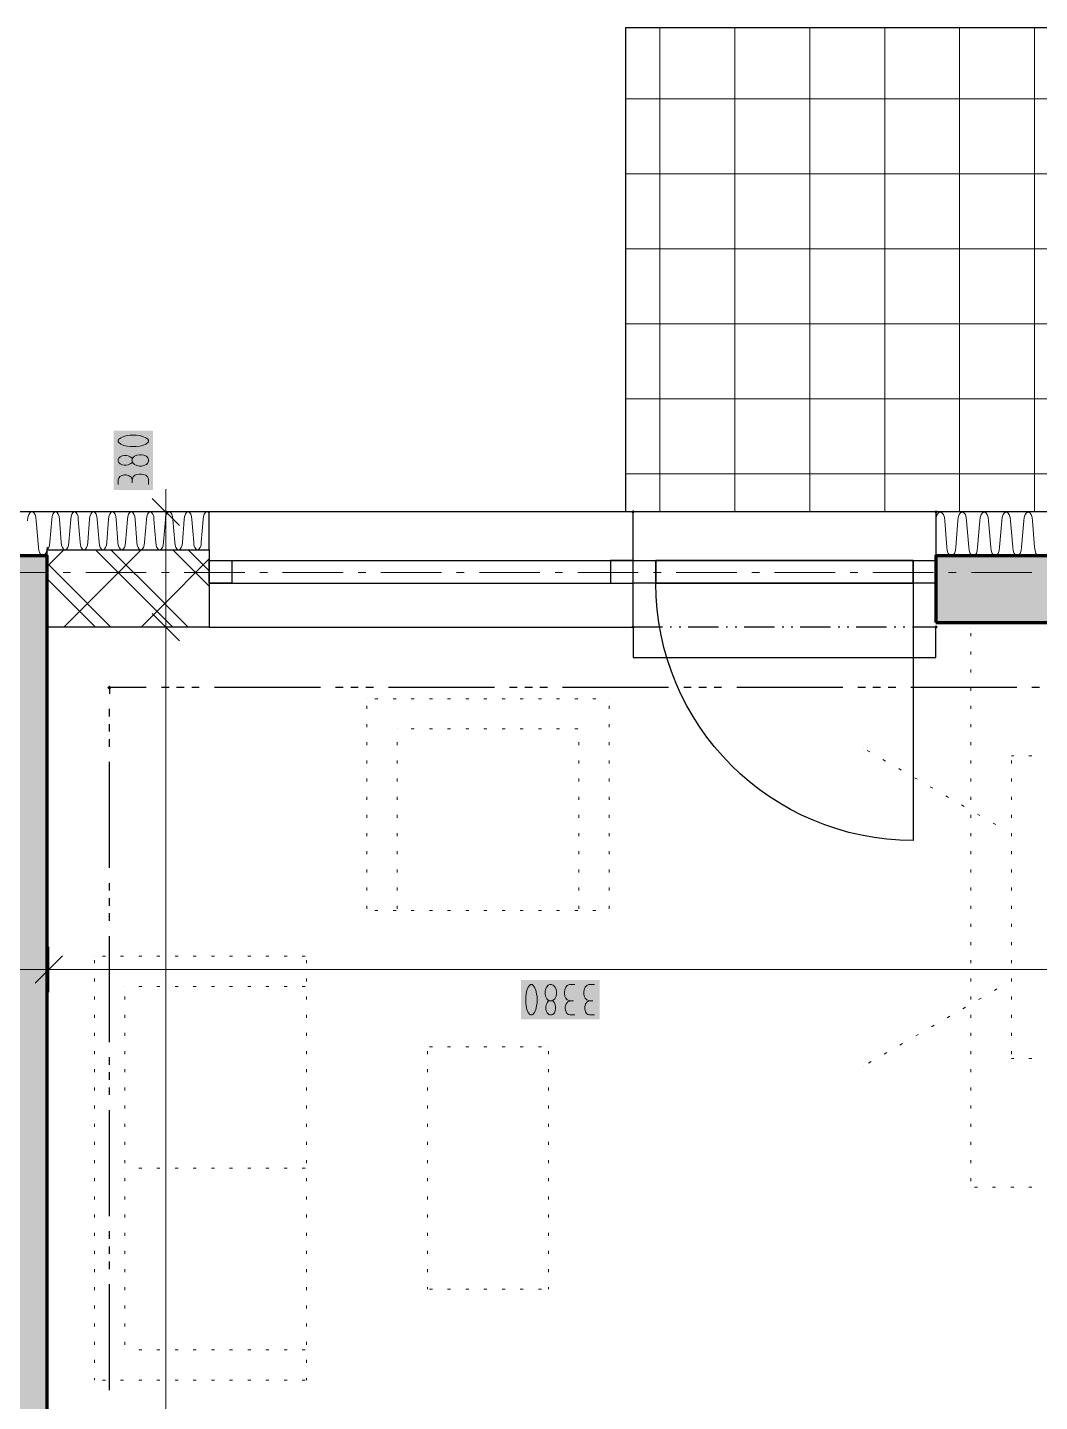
# Model space of a CAD drawing. Header units: millimetres. Extents: x 0 to 594, y 0 to 420.
# Drawn here: x 354.92 to 388.71, y 318.18 to 364.05 of the extents above; entities that cross this region are included whole.
import ezdxf

# ---------------------------------------------------------------- set-up
doc = ezdxf.new("R2010")
doc.units = ezdxf.units.MM
doc.header["$LTSCALE"] = 8
for name, color, linetype in [('PDF_Dvere', 7, 'Continuous'), ('PDF_Koty delkove', 7, 'Continuous'), ('PDF_Nabytek', 7, 'Continuous'), ('PDF_Obecne 0.25', 7, 'Continuous'), ('PDF_Okna', 7, 'Continuous'), ('PDF_Osy hlavni', 7, 'Continuous'), ('PDF_Pozarni useky', 7, 'Continuous'), ('PDF_Srafy', 7, 'Continuous'), ('PDF_Steny obvodove nosne', 7, 'Continuous'), ('PDF_Steny sendvic', 7, 'Continuous'), ('PDF_Zatepleni', 7, 'Continuous')]:
    doc.layers.add(name, color=color, linetype=linetype)

msp = doc.modelspace()

# ---------------------------------------------------------------- linework, layer by layer
at = {"layer": 'PDF_Dvere', "lineweight": 25}
for points in [[(375.14, 346.256), (375.898, 346.256), (375.898, 345.498), (375.14, 345.498)], [(375.898, 346.256), (375.898, 345.498)], [(384.492, 346.256), (385.25, 346.256), (385.25, 345.498), (384.492, 345.498)], [(384.492, 346.256), (384.492, 345.498)]]:
    msp.add_lwpolyline(points, close=True, dxfattribs=at)
for points in [[(375.898, 346.256), (384.492, 346.256), (375.898, 346.256)], [(375.898, 345.498), (384.492, 345.498), (375.898, 345.498)]]:
    msp.add_lwpolyline(points, dxfattribs=at)
msp.add_lwpolyline([(384.492, 345.498), (384.492, 336.905, -0.414213), (375.898, 345.498)], format="xyb", dxfattribs=at)
at = {"layer": 'PDF_Koty delkove', "lineweight": 18}
for points in [[(358.552, 350.435), (358.35, 350.435), (358.25, 350.422), (358.132, 350.395), (358.031, 350.354), (357.963, 350.301), (357.947, 350.273), (357.947, 350.22), (357.963, 350.192), (358.031, 350.139), (358.132, 350.098), (358.25, 350.071), (358.35, 350.057), (358.552, 350.057), (358.654, 350.071), (358.772, 350.098), (358.873, 350.139), (358.941, 350.192), (358.958, 350.22), (358.958, 350.273), (358.941, 350.301), (358.873, 350.354), (358.772, 350.395), (358.654, 350.422)], [(372.201, 331.858), (372.201, 331.79), (372.214, 331.706), (372.254, 331.622), (372.308, 331.572), (372.335, 331.554), (372.444, 331.554), (372.47, 331.572), (372.525, 331.622), (372.565, 331.706), (372.579, 331.79), (372.579, 331.858), (372.565, 331.942), (372.525, 332.026), (372.47, 332.077), (372.416, 332.094), (372.363, 332.094), (372.308, 332.077), (372.254, 332.026), (372.214, 331.942)]]:
    msp.add_lwpolyline(points, close=True, dxfattribs=at)
for points in [[(358.418, 349.544), (358.401, 349.518), (358.35, 349.477), (358.283, 349.45), (358.216, 349.437), (358.148, 349.437), (358.081, 349.45), (358.014, 349.477), (357.963, 349.531), (357.947, 349.572), (357.947, 349.625), (357.963, 349.666), (358.014, 349.72), (358.081, 349.747), (358.148, 349.761), (358.216, 349.761), (358.283, 349.747), (358.35, 349.72), (358.401, 349.68), (358.418, 349.653)], [(358.721, 349.787), (358.654, 349.787), (358.57, 349.774), (358.486, 349.734), (358.435, 349.68), (358.418, 349.653), (358.418, 349.544), (358.435, 349.518), (358.486, 349.463), (358.57, 349.423), (358.654, 349.409), (358.721, 349.409), (358.805, 349.423), (358.89, 349.463), (358.941, 349.518), (358.958, 349.572), (358.958, 349.625), (358.941, 349.68)], [(358.941, 349.68), (358.89, 349.734), (358.805, 349.774), (358.721, 349.787)], [(357.947, 348.789), (357.947, 348.951), (357.963, 349.005), (357.997, 349.058), (358.048, 349.086), (358.148, 349.113), (358.216, 349.113), (358.317, 349.086), (358.385, 349.032), (358.418, 348.951), (358.418, 348.843)], [(358.958, 348.789), (358.958, 348.977), (358.923, 349.045), (358.873, 349.099), (358.789, 349.126), (358.721, 349.139), (358.654, 349.139), (358.57, 349.126), (358.503, 349.099), (358.452, 349.045), (358.418, 348.951)], [(359.994, 347.419), (359.084, 348.329)], [(359.539, 347.874), (359.539, 348.632)], [(360.297, 347.874), (359.539, 347.874), (358.781, 347.874)], [(359.539, 265.019), (359.539, 269.827), (359.539, 271.394), (359.539, 280.998), (359.539, 282.515), (359.539, 283.981), (359.539, 344.032), (359.539, 347.874)], [(359.994, 343.577), (359.084, 344.487)], [(360.297, 344.032), (359.539, 344.032), (358.781, 344.032)], [(356.084, 333.055), (355.174, 332.145)], [(355.629, 333.358), (355.629, 332.6), (355.629, 331.841)], [(419.32, 332.6), (417.197, 332.6), (414.504, 332.6), (391.265, 332.6), (389.799, 332.6), (386.291, 332.6), (361.791, 332.6), (355.629, 332.6), (353.506, 332.6), (339.983, 332.6), (319.335, 332.6), (317.869, 332.6), (315.483, 332.6), (291.938, 332.6)], [(371.796, 331.099), (371.849, 331.167), (371.89, 331.268), (371.917, 331.387), (371.931, 331.487), (371.931, 331.689), (371.917, 331.79), (371.89, 331.908), (371.849, 332.009), (371.796, 332.077), (371.768, 332.094), (371.715, 332.094), (371.687, 332.077), (371.634, 332.009), (371.593, 331.908), (371.566, 331.79), (371.553, 331.689)], [(371.553, 331.689), (371.553, 331.487), (371.566, 331.387), (371.593, 331.268), (371.634, 331.167), (371.687, 331.099), (371.715, 331.083), (371.768, 331.083), (371.796, 331.099)], [(373.199, 332.094), (373.011, 332.094), (372.943, 332.06), (372.889, 332.009), (372.862, 331.925), (372.849, 331.858), (372.849, 331.79), (372.862, 331.706)], [(372.862, 331.706), (372.889, 331.639), (372.943, 331.589), (373.037, 331.554)], [(373.848, 332.094), (373.659, 332.094), (373.592, 332.06), (373.537, 332.009), (373.511, 331.925), (373.497, 331.858), (373.497, 331.79), (373.511, 331.706), (373.537, 331.639), (373.592, 331.589), (373.686, 331.554)], [(372.444, 331.554), (372.47, 331.537), (372.511, 331.487), (372.538, 331.42), (372.551, 331.352), (372.551, 331.284), (372.538, 331.218), (372.511, 331.15), (372.457, 331.099), (372.416, 331.083), (372.363, 331.083), (372.322, 331.099), (372.268, 331.15), (372.241, 331.218), (372.227, 331.284), (372.227, 331.352), (372.241, 331.42), (372.268, 331.487), (372.308, 331.537), (372.335, 331.554)], [(373.199, 331.083), (373.037, 331.083), (372.983, 331.099), (372.93, 331.134), (372.902, 331.184), (372.875, 331.284), (372.875, 331.352), (372.902, 331.453), (372.956, 331.521), (373.037, 331.554), (373.145, 331.554)], [(373.848, 331.083), (373.686, 331.083), (373.631, 331.099), (373.578, 331.134), (373.55, 331.184), (373.523, 331.284), (373.523, 331.352), (373.55, 331.453), (373.605, 331.521), (373.686, 331.554), (373.793, 331.554)]]:
    msp.add_lwpolyline(points, dxfattribs=at)
at = {"layer": 'PDF_Koty delkove', "color": 7, "lineweight": 18, "true_color": 0xffffff, "transparency": 33554559}
for points in [[(359.109, 348.609), (359.109, 350.587), (357.795, 348.609), (357.795, 350.587)], [(374.027, 332.246), (371.401, 332.246), (374.027, 330.932), (371.401, 330.932)]]:
    msp.add_solid(points, dxfattribs=at)
at = {"layer": 'PDF_Nabytek', "lineweight": 13}
for points in [[(386.421, 344.032), (386.421, 344.032)], [(386.421, 343.726), (386.421, 343.827)], [(386.421, 343.12), (386.421, 343.221)], [(386.421, 342.513), (386.421, 342.614)], [(386.421, 341.907), (386.421, 342.008)], [(366.252, 341.641), (366.252, 341.641)], [(366.252, 341.641), (366.252, 341.641)], [(366.252, 341.3), (366.252, 341.401)], [(366.62, 341.641), (366.519, 341.641)], [(367.226, 341.641), (367.125, 341.641)], [(367.833, 341.641), (367.732, 341.641)], [(368.439, 341.641), (368.338, 341.641)], [(369.046, 341.641), (368.945, 341.641)], [(369.653, 341.641), (369.552, 341.641)], [(370.259, 341.641), (370.158, 341.641)], [(370.866, 341.641), (370.765, 341.641)], [(371.472, 341.641), (371.371, 341.641)], [(372.079, 341.641), (371.978, 341.641)], [(372.686, 341.641), (372.584, 341.641)], [(373.292, 341.641), (373.191, 341.641)], [(373.899, 341.641), (373.798, 341.641)], [(374.34, 341.641), (374.34, 341.641)], [(374.34, 341.641), (374.34, 341.641)], [(374.34, 341.3), (374.34, 341.401)], [(386.421, 341.3), (386.421, 341.401)], [(366.252, 340.694), (366.252, 340.795)], [(367.263, 340.63), (367.263, 340.63)], [(367.263, 340.63), (367.263, 340.63)], [(367.833, 340.63), (367.732, 340.63)], [(368.439, 340.63), (368.338, 340.63)], [(369.046, 340.63), (368.945, 340.63)], [(369.653, 340.63), (369.552, 340.63)], [(370.259, 340.63), (370.158, 340.63)], [(370.866, 340.63), (370.765, 340.63)], [(371.472, 340.63), (371.371, 340.63)], [(372.079, 340.63), (371.978, 340.63)], [(372.686, 340.63), (372.584, 340.63)], [(373.292, 340.63), (373.191, 340.63)], [(373.329, 340.63), (373.329, 340.63)], [(373.329, 340.63), (373.329, 340.63)], [(374.34, 340.694), (374.34, 340.795)], [(386.421, 340.694), (386.421, 340.795)], [(366.252, 340.087), (366.252, 340.188)], [(367.263, 340.087), (367.263, 340.188)], [(373.329, 340.087), (373.329, 340.188)], [(374.34, 340.087), (374.34, 340.188)], [(382.834, 339.984), (382.834, 339.984)], [(386.421, 340.087), (386.421, 340.188)], [(366.252, 339.48), (366.252, 339.581)], [(367.263, 339.48), (367.263, 339.581)], [(373.329, 339.48), (373.329, 339.581)], [(374.34, 339.48), (374.34, 339.581)], [(383.045, 339.862), (382.957, 339.913)], [(383.57, 339.559), (383.482, 339.61)], [(386.421, 339.48), (386.421, 339.581)], [(387.85, 339.735), (387.777, 339.735)], [(387.777, 339.735), (387.777, 339.735)], [(387.777, 339.735), (387.777, 339.735)], [(387.777, 339.48), (387.777, 339.581)], [(388.457, 339.735), (388.356, 339.735)], [(384.095, 339.256), (384.008, 339.306)], [(384.621, 338.953), (384.533, 339.003)], [(366.252, 338.874), (366.252, 338.975)], [(367.263, 338.874), (367.263, 338.975)], [(373.329, 338.874), (373.329, 338.975)], [(374.34, 338.874), (374.34, 338.975)], [(385.146, 338.649), (385.058, 338.7)], [(386.421, 338.874), (386.421, 338.975)], [(387.777, 338.874), (387.777, 338.975)], [(366.252, 338.267), (366.252, 338.368)], [(367.263, 338.267), (367.263, 338.368)], [(373.329, 338.267), (373.329, 338.368)], [(374.34, 338.267), (374.34, 338.368)], [(385.671, 338.346), (385.584, 338.397)], [(386.197, 338.043), (386.109, 338.093)], [(386.421, 338.267), (386.421, 338.368)], [(387.777, 338.267), (387.777, 338.368)], [(366.252, 337.661), (366.252, 337.762)], [(367.263, 337.661), (367.263, 337.762)], [(373.329, 337.661), (373.329, 337.762)], [(374.34, 337.661), (374.34, 337.762)], [(386.421, 337.661), (386.421, 337.762)], [(386.722, 337.739), (386.634, 337.79)], [(387.777, 337.661), (387.777, 337.762)], [(387.247, 337.436), (387.16, 337.487)], [(387.296, 337.408), (387.296, 337.408)], [(366.252, 337.054), (366.252, 337.155)], [(367.263, 337.054), (367.263, 337.155)], [(373.329, 337.054), (373.329, 337.155)], [(374.34, 337.054), (374.34, 337.155)], [(386.421, 337.054), (386.421, 337.155)], [(387.777, 337.054), (387.777, 337.155)], [(366.252, 336.447), (366.252, 336.549)], [(367.263, 336.447), (367.263, 336.549)], [(373.329, 336.447), (373.329, 336.549)], [(374.34, 336.447), (374.34, 336.549)], [(386.421, 336.447), (386.421, 336.549)], [(387.777, 336.447), (387.777, 336.549)], [(366.252, 335.841), (366.252, 335.942)], [(367.263, 335.841), (367.263, 335.942)], [(373.329, 335.841), (373.329, 335.942)], [(374.34, 335.841), (374.34, 335.942)], [(386.421, 335.841), (386.421, 335.942)], [(387.777, 335.841), (387.777, 335.942)], [(366.252, 335.234), (366.252, 335.335)], [(367.263, 335.234), (367.263, 335.335)], [(373.329, 335.234), (373.329, 335.335)], [(374.34, 335.234), (374.34, 335.335)], [(386.421, 335.234), (386.421, 335.335)], [(387.777, 335.234), (387.777, 335.335)], [(366.252, 334.628), (366.252, 334.729)], [(366.252, 334.564), (366.252, 334.564)], [(366.252, 334.564), (366.252, 334.564)], [(366.62, 334.564), (366.519, 334.564)], [(367.226, 334.564), (367.125, 334.564)], [(367.263, 334.628), (367.263, 334.729)], [(367.263, 334.564), (367.263, 334.564)], [(367.833, 334.564), (367.732, 334.564)], [(368.439, 334.564), (368.338, 334.564)], [(369.046, 334.564), (368.945, 334.564)], [(369.653, 334.564), (369.552, 334.564)], [(370.259, 334.564), (370.158, 334.564)], [(370.866, 334.564), (370.765, 334.564)], [(371.472, 334.564), (371.371, 334.564)], [(372.079, 334.564), (371.978, 334.564)], [(372.686, 334.564), (372.584, 334.564)], [(373.292, 334.564), (373.191, 334.564)], [(373.329, 334.628), (373.329, 334.729)], [(373.329, 334.564), (373.329, 334.564)], [(373.899, 334.564), (373.798, 334.564)], [(374.34, 334.628), (374.34, 334.729)], [(374.34, 334.564), (374.34, 334.564)], [(374.34, 334.564), (374.34, 334.564)], [(386.421, 334.628), (386.421, 334.729)], [(387.777, 334.628), (387.777, 334.729)], [(386.421, 334.021), (386.421, 334.122)], [(387.777, 334.021), (387.777, 334.122)], [(386.421, 333.415), (386.421, 333.516)], [(387.777, 333.415), (387.777, 333.516)], [(357.154, 333.048), (357.154, 333.048)], [(357.154, 333.048), (357.154, 333.048)], [(357.521, 333.048), (357.42, 333.048)], [(358.128, 333.048), (358.027, 333.048)], [(358.734, 333.048), (358.633, 333.048)], [(359.341, 333.048), (359.24, 333.048)], [(359.947, 333.048), (359.846, 333.048)], [(360.554, 333.048), (360.453, 333.048)], [(361.161, 333.048), (361.059, 333.048)], [(361.767, 333.048), (361.666, 333.048)], [(362.374, 333.048), (362.273, 333.048)], [(362.98, 333.048), (362.879, 333.048)], [(363.587, 333.048), (363.486, 333.048)], [(364.193, 333.048), (364.092, 333.048)], [(364.231, 333.048), (364.231, 333.048)], [(364.231, 333.048), (364.231, 333.048)], [(357.154, 332.808), (357.154, 332.909)], [(364.231, 332.808), (364.231, 332.909)], [(386.421, 332.808), (386.421, 332.909)], [(387.777, 332.808), (387.777, 332.909)], [(357.154, 332.201), (357.154, 332.302)], [(364.231, 332.201), (364.231, 332.302)], [(386.421, 332.201), (386.421, 332.302)], [(387.777, 332.201), (387.777, 332.302)], [(357.154, 331.595), (357.154, 331.696)], [(358.165, 332.037), (358.165, 332.037)], [(358.165, 332.037), (358.165, 332.037)], [(358.165, 331.595), (358.165, 331.696)], [(358.734, 332.037), (358.633, 332.037)], [(359.341, 332.037), (359.24, 332.037)], [(359.947, 332.037), (359.846, 332.037)], [(360.554, 332.037), (360.453, 332.037)], [(361.161, 332.037), (361.059, 332.037)], [(361.767, 332.037), (361.666, 332.037)], [(362.374, 332.037), (362.273, 332.037)], [(362.98, 332.037), (362.879, 332.037)], [(363.587, 332.037), (363.486, 332.037)], [(364.193, 332.037), (364.092, 332.037)], [(364.231, 332.037), (364.231, 332.037)], [(364.231, 331.595), (364.231, 331.696)], [(386.421, 331.595), (386.421, 331.696)], [(387.201, 331.899), (387.289, 331.949)], [(387.296, 331.953), (387.296, 331.953)], [(387.777, 331.595), (387.777, 331.696)], [(386.151, 331.292), (386.238, 331.343)], [(386.676, 331.595), (386.764, 331.646)], [(357.154, 330.988), (357.154, 331.089)], [(358.165, 330.988), (358.165, 331.089)], [(364.231, 330.988), (364.231, 331.089)], [(385.625, 330.989), (385.713, 331.039)], [(386.421, 330.988), (386.421, 331.089)], [(387.777, 330.988), (387.777, 331.089)], [(357.154, 330.382), (357.154, 330.483)], [(358.165, 330.382), (358.165, 330.483)], [(364.231, 330.382), (364.231, 330.483)], [(384.575, 330.382), (384.662, 330.433)], [(385.1, 330.685), (385.188, 330.736)], [(386.421, 330.382), (386.421, 330.483)], [(387.777, 330.382), (387.777, 330.483)], [(357.154, 329.775), (357.154, 329.876)], [(358.165, 329.775), (358.165, 329.876)], [(364.231, 329.775), (364.231, 329.876)], [(368.274, 330.015), (368.274, 330.015)], [(368.274, 330.015), (368.274, 330.015)], [(368.274, 329.775), (368.274, 329.876)], [(368.439, 330.015), (368.338, 330.015)], [(369.046, 330.015), (368.945, 330.015)], [(369.653, 330.015), (369.552, 330.015)], [(370.259, 330.015), (370.158, 330.015)], [(370.866, 330.015), (370.765, 330.015)], [(371.472, 330.015), (371.371, 330.015)], [(372.079, 330.015), (371.978, 330.015)], [(372.318, 330.015), (372.318, 330.015)], [(372.318, 330.015), (372.318, 330.015)], [(372.318, 329.775), (372.318, 329.876)], [(383.524, 329.776), (383.612, 329.826)], [(384.049, 330.079), (384.137, 330.129)], [(386.421, 329.775), (386.421, 329.876)], [(387.777, 329.775), (387.777, 329.876)], [(382.834, 329.377), (382.834, 329.377)], [(382.999, 329.472), (383.086, 329.523)], [(387.85, 329.626), (387.777, 329.626)], [(387.777, 329.626), (387.777, 329.626)], [(387.777, 329.626), (387.777, 329.626)], [(388.457, 329.626), (388.356, 329.626)], [(357.154, 329.168), (357.154, 329.27)], [(358.165, 329.168), (358.165, 329.27)], [(364.231, 329.168), (364.231, 329.27)], [(368.274, 329.168), (368.274, 329.27)], [(372.318, 329.168), (372.318, 329.27)], [(386.421, 329.168), (386.421, 329.27)], [(357.154, 328.562), (357.154, 328.663)], [(358.165, 328.562), (358.165, 328.663)], [(364.231, 328.562), (364.231, 328.663)], [(368.274, 328.562), (368.274, 328.663)], [(372.318, 328.562), (372.318, 328.663)], [(386.421, 328.562), (386.421, 328.663)], [(357.154, 327.955), (357.154, 328.056)], [(358.165, 327.955), (358.165, 328.056)], [(364.231, 327.955), (364.231, 328.056)], [(368.274, 327.955), (368.274, 328.056)], [(372.318, 327.955), (372.318, 328.056)], [(386.421, 327.955), (386.421, 328.056)], [(357.154, 327.349), (357.154, 327.45)], [(358.165, 327.349), (358.165, 327.45)], [(364.231, 327.349), (364.231, 327.45)], [(368.274, 327.349), (368.274, 327.45)], [(372.318, 327.349), (372.318, 327.45)], [(386.421, 327.349), (386.421, 327.45)], [(357.154, 326.742), (357.154, 326.843)], [(358.165, 326.742), (358.165, 326.843)], [(364.231, 326.742), (364.231, 326.843)], [(368.274, 326.742), (368.274, 326.843)], [(372.318, 326.742), (372.318, 326.843)], [(386.421, 326.742), (386.421, 326.843)], [(357.154, 326.136), (357.154, 326.237)], [(358.165, 326.136), (358.165, 326.237)], [(364.231, 326.136), (364.231, 326.237)], [(368.274, 326.136), (368.274, 326.237)], [(372.318, 326.136), (372.318, 326.237)], [(386.421, 326.136), (386.421, 326.237)], [(358.165, 325.971), (358.165, 325.971)], [(358.734, 325.971), (358.633, 325.971)], [(359.341, 325.971), (359.24, 325.971)], [(359.947, 325.971), (359.846, 325.971)], [(360.554, 325.971), (360.453, 325.971)], [(361.161, 325.971), (361.059, 325.971)], [(361.767, 325.971), (361.666, 325.971)], [(362.374, 325.971), (362.273, 325.971)], [(362.98, 325.971), (362.879, 325.971)], [(363.587, 325.971), (363.486, 325.971)], [(364.193, 325.971), (364.092, 325.971)], [(364.231, 325.971), (364.231, 325.971)], [(357.154, 325.529), (357.154, 325.63)], [(358.165, 325.529), (358.165, 325.63)], [(364.231, 325.529), (364.231, 325.63)], [(368.274, 325.529), (368.274, 325.63)], [(372.318, 325.529), (372.318, 325.63)], [(386.421, 325.529), (386.421, 325.63)], [(386.421, 325.329), (386.421, 325.329)], [(386.421, 325.329), (386.421, 325.329)], [(386.637, 325.329), (386.536, 325.329)], [(387.243, 325.329), (387.142, 325.329)], [(387.85, 325.329), (387.749, 325.329)], [(388.457, 325.329), (388.356, 325.329)], [(357.154, 324.922), (357.154, 325.024)], [(358.165, 324.922), (358.165, 325.024)], [(364.231, 324.922), (364.231, 325.024)], [(368.274, 324.922), (368.274, 325.024)], [(372.318, 324.922), (372.318, 325.024)], [(357.154, 324.316), (357.154, 324.417)], [(358.165, 324.316), (358.165, 324.417)], [(364.231, 324.316), (364.231, 324.417)], [(368.274, 324.316), (368.274, 324.417)], [(372.318, 324.316), (372.318, 324.417)], [(357.154, 323.709), (357.154, 323.81)], [(358.165, 323.709), (358.165, 323.81)], [(364.231, 323.709), (364.231, 323.81)], [(368.274, 323.709), (368.274, 323.81)], [(372.318, 323.709), (372.318, 323.81)], [(357.154, 323.103), (357.154, 323.204)], [(358.165, 323.103), (358.165, 323.204)], [(364.231, 323.103), (364.231, 323.204)], [(368.274, 323.103), (368.274, 323.204)], [(372.318, 323.103), (372.318, 323.204)], [(357.154, 322.496), (357.154, 322.597)], [(358.165, 322.496), (358.165, 322.597)], [(364.231, 322.496), (364.231, 322.597)], [(368.274, 322.496), (368.274, 322.597)], [(372.318, 322.496), (372.318, 322.597)], [(357.154, 321.89), (357.154, 321.991)], [(358.165, 321.89), (358.165, 321.991)], [(364.231, 321.89), (364.231, 321.991)], [(368.274, 321.927), (368.274, 321.991)], [(368.274, 321.927), (368.274, 321.927)], [(368.274, 321.927), (368.274, 321.927)], [(368.439, 321.927), (368.338, 321.927)], [(369.046, 321.927), (368.945, 321.927)], [(369.653, 321.927), (369.552, 321.927)], [(370.259, 321.927), (370.158, 321.927)], [(370.866, 321.927), (370.765, 321.927)], [(371.472, 321.927), (371.371, 321.927)], [(372.079, 321.927), (371.978, 321.927)], [(372.318, 321.927), (372.318, 321.991)], [(372.318, 321.927), (372.318, 321.927)], [(372.318, 321.927), (372.318, 321.927)], [(357.154, 321.283), (357.154, 321.384)], [(358.165, 321.283), (358.165, 321.384)], [(364.231, 321.283), (364.231, 321.384)], [(357.154, 320.676), (357.154, 320.777)], [(358.165, 320.676), (358.165, 320.777)], [(364.231, 320.676), (364.231, 320.777)], [(357.154, 320.07), (357.154, 320.171)], [(358.165, 320.07), (358.165, 320.171)], [(358.165, 319.905), (358.165, 319.905)], [(358.165, 319.905), (358.165, 319.905)], [(358.734, 319.905), (358.633, 319.905)], [(359.341, 319.905), (359.24, 319.905)], [(359.947, 319.905), (359.846, 319.905)], [(360.554, 319.905), (360.453, 319.905)], [(361.161, 319.905), (361.059, 319.905)], [(361.767, 319.905), (361.666, 319.905)], [(362.374, 319.905), (362.273, 319.905)], [(362.98, 319.905), (362.879, 319.905)], [(363.587, 319.905), (363.486, 319.905)], [(364.193, 319.905), (364.092, 319.905)], [(364.231, 320.07), (364.231, 320.171)], [(364.231, 319.905), (364.231, 319.905)], [(357.154, 319.463), (357.154, 319.564)], [(364.231, 319.463), (364.231, 319.564)], [(357.154, 318.894), (357.154, 318.958)], [(357.154, 318.894), (357.154, 318.894)], [(357.154, 318.894), (357.154, 318.894)], [(357.521, 318.894), (357.42, 318.894)], [(358.128, 318.894), (358.027, 318.894)], [(358.734, 318.894), (358.633, 318.894)], [(359.341, 318.894), (359.24, 318.894)], [(359.947, 318.894), (359.846, 318.894)], [(360.554, 318.894), (360.453, 318.894)], [(361.161, 318.894), (361.059, 318.894)], [(361.767, 318.894), (361.666, 318.894)], [(362.374, 318.894), (362.273, 318.894)], [(362.98, 318.894), (362.879, 318.894)], [(363.587, 318.894), (363.486, 318.894)], [(364.193, 318.894), (364.092, 318.894)], [(364.231, 318.894), (364.231, 318.958)], [(364.231, 318.894), (364.231, 318.894)], [(364.231, 318.894), (364.231, 318.894)]]:
    msp.add_lwpolyline(points, dxfattribs=at)
at = {"layer": 'PDF_Obecne 0.25', "lineweight": 25}
for points in [[(374.888, 364.049), (374.888, 347.874)], [(374.888, 364.049), (406.228, 364.049)], [(385.25, 347.874), (375.14, 347.874)], [(375.14, 344.032), (375.14, 343.021), (385.25, 343.021), (385.25, 344.032)]]:
    msp.add_lwpolyline(points, dxfattribs=at)
at = {"layer": 'PDF_Okna', "lineweight": 25}
for points in [[(375.14, 347.874), (360.987, 347.874)], [(375.14, 344.032), (375.14, 347.874)], [(360.987, 346.256), (375.14, 346.256)], [(360.987, 345.498), (375.14, 345.498)], [(360.987, 344.032), (375.14, 344.032)]]:
    msp.add_lwpolyline(points, dxfattribs=at)
for points in [[(360.987, 346.256), (361.745, 346.256), (361.745, 345.498), (360.987, 345.498)], [(375.14, 346.256), (374.382, 346.256), (374.382, 345.498), (375.14, 345.498)]]:
    msp.add_lwpolyline(points, close=True, dxfattribs=at)
at = {"layer": 'PDF_Osy hlavni', "lineweight": 18}
for points in [[(355.6, 345.852), (353.578, 345.852)], [(356.358, 345.852), (356.106, 345.852)], [(358.886, 345.852), (356.864, 345.852)], [(359.644, 345.852), (359.391, 345.852)], [(362.172, 345.852), (360.15, 345.852)], [(362.93, 345.852), (362.677, 345.852)], [(365.457, 345.852), (363.435, 345.852)], [(366.215, 345.852), (365.963, 345.852)], [(368.743, 345.852), (366.721, 345.852)], [(369.501, 345.852), (369.248, 345.852)], [(372.028, 345.852), (370.006, 345.852)], [(372.787, 345.852), (372.534, 345.852)], [(375.314, 345.852), (373.292, 345.852)], [(376.072, 345.852), (375.82, 345.852)], [(378.6, 345.852), (376.578, 345.852)], [(379.358, 345.852), (379.105, 345.852)], [(381.885, 345.852), (379.863, 345.852)], [(382.644, 345.852), (382.391, 345.852)], [(385.171, 345.852), (383.149, 345.852)], [(385.929, 345.852), (385.676, 345.852)], [(388.457, 345.852), (386.435, 345.852)]]:
    msp.add_lwpolyline(points, dxfattribs=at)
at = {"layer": 'PDF_Pozarni useky', "lineweight": 30}
for points in [[(358.886, 342.01), (357.651, 342.01), (357.651, 341.806)], [(359.644, 342.01), (359.391, 342.01)], [(360.15, 342.01), (359.897, 342.01)], [(360.655, 342.01), (360.402, 342.01)], [(364.699, 342.01), (361.161, 342.01)], [(365.457, 342.01), (365.204, 342.01)], [(365.963, 342.01), (365.71, 342.01)], [(366.468, 342.01), (366.215, 342.01)], [(370.512, 342.01), (366.974, 342.01)], [(371.27, 342.01), (371.017, 342.01)], [(371.776, 342.01), (371.523, 342.01)], [(372.281, 342.01), (372.028, 342.01)], [(376.325, 342.01), (372.787, 342.01)], [(377.083, 342.01), (376.831, 342.01)], [(377.589, 342.01), (377.336, 342.01)], [(378.094, 342.01), (377.841, 342.01)], [(382.138, 342.01), (378.6, 342.01)], [(382.896, 342.01), (382.644, 342.01)], [(383.402, 342.01), (383.149, 342.01)], [(383.907, 342.01), (383.655, 342.01)], [(387.951, 342.01), (384.413, 342.01)], [(388.709, 342.01), (388.457, 342.01)], [(357.651, 341.047), (357.651, 341.3)], [(357.651, 340.542), (357.651, 340.795)], [(357.651, 340.036), (357.651, 340.289)], [(357.651, 335.993), (357.651, 339.531)], [(357.651, 335.234), (357.651, 335.487)], [(357.651, 334.729), (357.651, 334.982)], [(357.651, 334.223), (357.651, 334.476)], [(357.651, 330.179), (357.651, 333.718)], [(357.651, 329.421), (357.651, 329.674)], [(357.651, 328.916), (357.651, 329.168)], [(357.651, 328.41), (357.651, 328.663)], [(357.651, 324.366), (357.651, 327.905)], [(357.651, 323.608), (357.651, 323.861)], [(357.651, 323.103), (357.651, 323.355)], [(357.651, 322.597), (357.651, 322.85)], [(357.651, 318.553), (357.651, 322.092)]]:
    msp.add_lwpolyline(points, dxfattribs=at)
at = {"layer": 'PDF_Pozarni useky', "lineweight": 30, "transparency": 33554559}
for points in [[(357.726, 342.01), (357.651, 341.934), (357.651, 342.086), (357.575, 342.01)], [(357.651, 341.934), (357.575, 342.01), (357.726, 342.01), (357.651, 342.086)]]:
    msp.add_solid(points, dxfattribs=at)
at = {"layer": 'PDF_Srafy', "lineweight": 9}
for points in [[(388.545, 364.049), (388.545, 359.161), (383.541, 359.161), (378.537, 359.161), (374.888, 359.161)], [(386.043, 364.049), (386.043, 361.663), (381.039, 361.663), (376.035, 361.663), (374.888, 361.663)], [(393.549, 364.049), (393.549, 359.161), (393.549, 354.157), (393.549, 349.153), (388.545, 349.153), (383.541, 349.153), (378.537, 349.153), (374.888, 349.153)], [(376.035, 364.049), (376.035, 361.663), (376.035, 356.659), (376.035, 351.655), (376.035, 347.874)], [(378.537, 364.049), (378.537, 359.161), (378.537, 354.157), (378.537, 349.153), (378.537, 347.874)], [(381.039, 364.049), (381.039, 361.663), (381.039, 356.659), (381.039, 351.655), (381.039, 347.874)], [(383.541, 364.049), (383.541, 359.161), (383.541, 354.157), (383.541, 349.153), (383.541, 347.874)], [(406.228, 361.663), (406.059, 361.663), (401.055, 361.663), (396.051, 361.663), (391.047, 361.663), (386.043, 361.663)], [(386.043, 361.663), (386.043, 356.659), (386.043, 351.655), (386.043, 347.874)], [(406.228, 359.161), (403.557, 359.161), (398.553, 359.161), (393.549, 359.161), (388.545, 359.161), (388.545, 354.157), (388.545, 349.153), (388.545, 347.874)], [(374.888, 351.655), (376.035, 351.655), (381.039, 351.655), (386.043, 351.655), (391.047, 351.655), (391.047, 356.659), (386.043, 356.659), (381.039, 356.659), (376.035, 356.659), (374.888, 356.659)], [(406.228, 354.157), (403.557, 354.157), (398.553, 354.157), (393.549, 354.157), (388.545, 354.157), (383.541, 354.157), (378.537, 354.157), (374.888, 354.157)]]:
    msp.add_lwpolyline(points, dxfattribs=at)
at = {"layer": 'PDF_Steny obvodove nosne', "lineweight": 70}
for points in [[(353.556, 346.408), (353.556, 344.032), (353.556, 271.394), (353.556, 261.436), (353.556, 259.01), (355.578, 259.01), (355.578, 261.436), (355.578, 271.394), (355.578, 344.032), (355.578, 346.408)], [(385.25, 344.184), (392.074, 344.184), (392.074, 346.408), (385.25, 346.408)]]:
    msp.add_lwpolyline(points, close=True, dxfattribs=at)
at = {"layer": 'PDF_Steny obvodove nosne', "color": 9, "lineweight": 9, "true_color": 0xc0c0c0, "transparency": 33554559}
for points in [[(353.556, 346.408), (353.556, 259.01), (355.578, 346.408), (355.578, 259.01)], [(385.25, 344.184), (392.074, 344.184), (385.25, 346.408), (392.074, 346.408)]]:
    msp.add_solid(points, dxfattribs=at)
at = {"layer": 'PDF_Steny sendvic', "lineweight": 30}
for points in [[(355.578, 346.61), (360.987, 346.61), (360.987, 347.874), (355.578, 347.874)], [(360.987, 344.032), (355.629, 344.032), (355.578, 344.032), (355.578, 346.408), (355.578, 346.61), (360.987, 346.61), (360.987, 346.256), (360.987, 345.498), (360.987, 344.032)]]:
    msp.add_lwpolyline(points, dxfattribs=at)
at = {"layer": 'PDF_Steny sendvic', "lineweight": 9}
for points in [[(355.856, 347.874), (355.808, 347.855), (355.767, 347.8), (355.739, 347.718), (355.73, 347.621)], [(355.982, 347.621), (355.973, 347.718), (355.945, 347.8), (355.904, 347.855), (355.856, 347.874)], [(356.488, 347.874), (356.439, 347.855), (356.398, 347.8), (356.371, 347.718), (356.361, 347.621)], [(356.605, 347.718), (356.577, 347.8), (356.536, 347.855), (356.488, 347.874)], [(356.677, 346.863), (356.614, 347.621), (356.605, 347.718)], [(357.12, 347.874), (357.071, 347.855), (357.03, 347.8), (357.003, 347.718), (356.993, 347.621)], [(357.246, 347.621), (357.236, 347.718), (357.209, 347.8), (357.168, 347.855), (357.12, 347.874)], [(357.751, 347.874), (357.703, 347.855), (357.662, 347.8), (357.635, 347.718), (357.625, 347.621)], [(357.878, 347.621), (357.868, 347.718), (357.841, 347.8), (357.8, 347.855), (357.751, 347.874)], [(358.383, 347.874), (358.335, 347.855), (358.294, 347.8), (358.267, 347.718), (358.257, 347.621)], [(358.51, 347.621), (358.5, 347.718), (358.473, 347.8), (358.432, 347.855), (358.383, 347.874)], [(359.015, 347.874), (358.967, 347.855), (358.926, 347.8), (358.898, 347.718), (358.889, 347.621)], [(359.142, 347.621), (359.132, 347.718), (359.105, 347.8), (359.064, 347.855), (359.015, 347.874)], [(359.647, 347.874), (359.599, 347.855), (359.558, 347.8), (359.53, 347.718), (359.521, 347.621)], [(359.773, 347.621), (359.764, 347.718), (359.736, 347.8), (359.695, 347.855), (359.647, 347.874)], [(360.279, 347.874), (360.231, 347.855), (360.19, 347.8), (360.162, 347.718), (360.153, 347.621)], [(360.405, 347.621), (360.396, 347.718), (360.368, 347.8), (360.327, 347.855), (360.279, 347.874)], [(360.911, 347.874), (360.862, 347.855), (360.821, 347.8), (360.794, 347.718), (360.784, 347.621)], [(360.987, 347.818), (360.959, 347.855), (360.911, 347.874)], [(355.667, 346.863), (355.73, 347.621)], [(355.982, 347.621), (356.045, 346.863)], [(356.299, 346.863), (356.361, 347.621)], [(356.931, 346.863), (356.993, 347.621)], [(357.246, 347.621), (357.309, 346.863)], [(357.563, 346.863), (357.625, 347.621)], [(357.878, 347.621), (357.94, 346.863)], [(358.194, 346.863), (358.257, 347.621)], [(358.51, 347.621), (358.572, 346.863)], [(358.826, 346.863), (358.889, 347.621)], [(359.142, 347.621), (359.204, 346.863)], [(359.458, 346.863), (359.521, 347.621)], [(359.773, 347.621), (359.836, 346.863)], [(360.09, 346.863), (360.153, 347.621)], [(360.405, 347.621), (360.468, 346.863)], [(360.722, 346.863), (360.784, 347.621)], [(355.578, 346.623), (355.589, 346.628), (355.63, 346.683), (355.657, 346.766), (355.667, 346.863)], [(355.667, 346.863), (355.667, 346.863)], [(356.045, 346.863), (356.055, 346.766), (356.082, 346.683), (356.123, 346.628), (356.159, 346.61)], [(356.185, 346.61), (356.22, 346.628), (356.262, 346.683), (356.289, 346.766), (356.299, 346.863)], [(356.299, 346.863), (356.299, 346.863)], [(356.677, 346.863), (356.686, 346.766), (356.714, 346.683), (356.755, 346.628), (356.79, 346.61)], [(356.817, 346.61), (356.852, 346.628), (356.894, 346.683), (356.921, 346.766), (356.931, 346.863)], [(356.931, 346.863), (356.931, 346.863)], [(357.309, 346.863), (357.318, 346.766), (357.346, 346.683), (357.387, 346.628), (357.422, 346.61)], [(357.449, 346.61), (357.484, 346.628), (357.525, 346.683), (357.553, 346.766), (357.563, 346.863)], [(357.563, 346.863), (357.563, 346.863)], [(357.94, 346.863), (357.95, 346.766), (357.978, 346.683), (358.019, 346.628), (358.054, 346.61)], [(358.081, 346.61), (358.116, 346.628), (358.157, 346.683), (358.185, 346.766), (358.194, 346.863)], [(358.194, 346.863), (358.194, 346.863)], [(358.572, 346.863), (358.582, 346.766), (358.609, 346.683), (358.651, 346.628), (358.686, 346.61)], [(358.713, 346.61), (358.748, 346.628), (358.789, 346.683), (358.817, 346.766), (358.826, 346.863)], [(358.826, 346.863), (358.826, 346.863)], [(359.204, 346.863), (359.214, 346.766), (359.241, 346.683), (359.283, 346.628), (359.318, 346.61)], [(359.344, 346.61), (359.38, 346.628), (359.421, 346.683), (359.448, 346.766), (359.458, 346.863)], [(359.458, 346.863), (359.458, 346.863)], [(359.836, 346.863), (359.846, 346.766), (359.873, 346.683), (359.914, 346.628), (359.95, 346.61)], [(359.976, 346.61), (360.012, 346.628), (360.053, 346.683), (360.08, 346.766), (360.09, 346.863)], [(360.09, 346.863), (360.09, 346.863)], [(360.468, 346.863), (360.477, 346.766), (360.505, 346.683), (360.546, 346.628), (360.582, 346.61)], [(360.608, 346.61), (360.643, 346.628), (360.685, 346.683), (360.712, 346.766), (360.722, 346.863)], [(360.722, 346.863), (360.722, 346.863)], [(355.578, 346.054), (356.134, 346.61)], [(356.134, 344.032), (356.791, 344.689), (358.712, 346.61)], [(359.111, 344.689), (357.191, 346.61)], [(360.284, 344.032), (359.627, 344.689), (359.369, 344.947), (357.706, 346.61)], [(360.987, 345.392), (359.769, 346.61)], [(360.987, 345.908), (360.284, 346.61)], [(357.706, 344.032), (357.049, 344.689), (356.791, 344.947), (355.578, 346.16)], [(358.712, 344.032), (359.369, 344.689), (360.987, 346.307)], [(356.791, 344.431), (356.533, 344.689), (355.578, 345.645)], [(359.369, 344.431), (359.111, 344.689)], [(357.191, 344.032), (356.791, 344.431)], [(359.769, 344.032), (359.369, 344.431)]]:
    msp.add_lwpolyline(points, dxfattribs=at)
at = {"layer": 'PDF_Steny sendvic', "lineweight": 25}
for points in [[(376.123, 347.874), (375.14, 347.874)], [(376.426, 347.874), (376.376, 347.874)], [(376.729, 347.874), (376.679, 347.874)], [(377.993, 347.874), (376.982, 347.874)], [(378.296, 347.874), (378.246, 347.874)], [(378.6, 347.874), (378.549, 347.874)], [(379.863, 347.874), (378.852, 347.874)], [(380.167, 347.874), (380.116, 347.874)], [(380.47, 347.874), (380.419, 347.874)], [(381.734, 347.874), (380.723, 347.874)], [(382.037, 347.874), (381.986, 347.874)], [(382.34, 347.874), (382.29, 347.874)], [(383.604, 347.874), (382.593, 347.874)], [(383.907, 347.874), (383.857, 347.874)], [(384.211, 347.874), (384.16, 347.874)], [(385.25, 347.874), (384.463, 347.874)], [(376.123, 344.032), (375.14, 344.032)], [(376.426, 344.032), (376.376, 344.032)], [(376.729, 344.032), (376.679, 344.032)], [(377.993, 344.032), (376.982, 344.032)], [(378.296, 344.032), (378.246, 344.032)], [(378.6, 344.032), (378.549, 344.032)], [(379.863, 344.032), (378.852, 344.032)], [(380.167, 344.032), (380.116, 344.032)], [(380.47, 344.032), (380.419, 344.032)], [(381.734, 344.032), (380.723, 344.032)], [(382.037, 344.032), (381.986, 344.032)], [(382.34, 344.032), (382.29, 344.032)], [(383.604, 344.032), (382.593, 344.032)], [(383.907, 344.032), (383.857, 344.032)], [(384.211, 344.032), (384.16, 344.032)], [(385.25, 344.032), (384.463, 344.032)]]:
    msp.add_lwpolyline(points, dxfattribs=at)
at = {"layer": 'PDF_Steny sendvic', "lineweight": 25, "transparency": 33554559}
for points in [[(375.203, 347.874), (375.14, 347.811), (375.14, 347.937), (375.077, 347.874)], [(385.313, 347.874), (385.25, 347.811), (385.25, 347.937), (385.187, 347.874)], [(375.203, 344.032), (375.14, 343.969), (375.14, 344.095), (375.077, 344.032)], [(385.313, 344.032), (385.25, 343.969), (385.25, 344.095), (385.187, 344.032)]]:
    msp.add_solid(points, dxfattribs=at)
at = {"layer": 'PDF_Steny sendvic', "lineweight": 9, "transparency": 33554559}
for points in [[(355.73, 347.598), (355.707, 347.621), (355.752, 347.621), (355.73, 347.644)], [(356.361, 347.598), (356.339, 347.621), (356.384, 347.621), (356.361, 347.644)], [(356.993, 347.598), (356.971, 347.621), (357.016, 347.621), (356.993, 347.644)], [(357.625, 347.598), (357.602, 347.621), (357.648, 347.621), (357.625, 347.644)], [(358.257, 347.598), (358.234, 347.621), (358.28, 347.621), (358.257, 347.644)], [(358.889, 347.598), (358.866, 347.621), (358.912, 347.621), (358.889, 347.644)], [(359.521, 347.598), (359.498, 347.621), (359.543, 347.621), (359.521, 347.644)], [(360.153, 347.598), (360.13, 347.621), (360.175, 347.621), (360.153, 347.644)], [(360.784, 347.598), (360.762, 347.621), (360.807, 347.621), (360.784, 347.644)], [(356.791, 344.666), (356.768, 344.689), (356.814, 344.689), (356.791, 344.712)], [(359.369, 344.666), (359.346, 344.689), (359.392, 344.689), (359.369, 344.712)]]:
    msp.add_solid(points, dxfattribs=at)
at = {"layer": 'PDF_Zatepleni', "lineweight": 30}
for points in [[(355.578, 347.874), (353.556, 347.874)], [(353.556, 346.61), (353.556, 346.408), (355.578, 346.408), (355.578, 346.61)]]:
    msp.add_lwpolyline(points, dxfattribs=at)
at = {"layer": 'PDF_Zatepleni', "lineweight": 9}
for points in [[(355.05, 347.874), (355.009, 347.853), (354.961, 347.789), (354.929, 347.693), (354.918, 347.581)], [(355.08, 347.874), (355.121, 347.853), (355.169, 347.789), (355.201, 347.693), (355.212, 347.581), (355.285, 346.701), (355.296, 346.589), (355.328, 346.494), (355.375, 346.43), (355.431, 346.408), (355.488, 346.43), (355.535, 346.494), (355.567, 346.589), (355.578, 346.701)], [(385.396, 347.874), (385.34, 347.851), (385.293, 347.788), (385.261, 347.693), (385.25, 347.581)], [(385.543, 347.581), (385.532, 347.693), (385.5, 347.788), (385.452, 347.851), (385.396, 347.874)], [(386.129, 347.874), (386.073, 347.851), (386.026, 347.788), (385.994, 347.693), (385.983, 347.581)], [(386.276, 347.581), (386.265, 347.693), (386.233, 347.788), (386.185, 347.851), (386.129, 347.874), (386.129, 347.874)], [(386.862, 347.874), (386.806, 347.851), (386.759, 347.788), (386.727, 347.693), (386.716, 347.581)], [(387.009, 347.581), (386.998, 347.693), (386.966, 347.788), (386.918, 347.851), (386.862, 347.874)], [(387.595, 347.874), (387.539, 347.851), (387.492, 347.788), (387.46, 347.693), (387.449, 347.581)], [(387.742, 347.581), (387.731, 347.693), (387.699, 347.788), (387.651, 347.851), (387.595, 347.874)], [(388.328, 347.874), (388.272, 347.851), (388.225, 347.788), (388.193, 347.693), (388.182, 347.581)], [(388.475, 347.581), (388.464, 347.693), (388.432, 347.788), (388.384, 347.851), (388.328, 347.874)], [(385.543, 347.581), (385.616, 346.701)], [(385.91, 346.701), (385.983, 347.581)], [(386.276, 347.581), (386.348, 346.701)], [(386.643, 346.701), (386.716, 347.581)], [(387.009, 347.581), (387.081, 346.701), (387.093, 346.588), (387.125, 346.493), (387.172, 346.429), (387.213, 346.408)], [(387.376, 346.701), (387.449, 347.581)], [(387.742, 347.581), (387.814, 346.701), (387.826, 346.588), (387.858, 346.493), (387.905, 346.429), (387.946, 346.408)], [(388.109, 346.701), (388.182, 347.581)], [(388.475, 347.581), (388.547, 346.701), (388.559, 346.588), (388.591, 346.493), (388.638, 346.429), (388.679, 346.408)], [(385.616, 346.701), (385.627, 346.588), (385.659, 346.493), (385.706, 346.429), (385.747, 346.408)], [(385.778, 346.408), (385.819, 346.429), (385.867, 346.493), (385.899, 346.588), (385.91, 346.701)], [(385.91, 346.701), (385.91, 346.701)], [(385.91, 346.701), (385.91, 346.701)], [(386.348, 346.701), (386.36, 346.588)], [(386.36, 346.588), (386.392, 346.493), (386.439, 346.429), (386.48, 346.408)], [(386.511, 346.408), (386.552, 346.429), (386.6, 346.493), (386.632, 346.588), (386.643, 346.701)], [(386.643, 346.701), (386.643, 346.701)], [(387.244, 346.408), (387.285, 346.429), (387.333, 346.493), (387.365, 346.588), (387.376, 346.701)], [(387.376, 346.701), (387.376, 346.701)], [(387.977, 346.408), (388.018, 346.429), (388.066, 346.493), (388.098, 346.588), (388.109, 346.701)], [(388.109, 346.701), (388.109, 346.701)]]:
    msp.add_lwpolyline(points, dxfattribs=at)
at = {"layer": 'PDF_Zatepleni', "lineweight": 30}
msp.add_lwpolyline([(385.25, 346.408), (392.074, 346.408), (392.074, 346.61), (392.074, 347.874), (385.25, 347.874), (385.25, 346.61)], close=True, dxfattribs=at)
at = {"layer": 'PDF_Zatepleni', "lineweight": 9, "transparency": 33554559}
for points in [[(385.25, 347.603), (385.273, 347.581), (385.25, 347.558)], [(385.983, 347.558), (385.96, 347.581), (386.005, 347.581), (385.983, 347.603)], [(386.716, 347.558), (386.693, 347.581), (386.738, 347.581), (386.716, 347.603)], [(387.449, 347.558), (387.426, 347.581), (387.471, 347.581), (387.449, 347.603)], [(388.182, 347.558), (388.159, 347.581), (388.204, 347.581), (388.182, 347.603)], [(355.578, 346.678), (355.555, 346.701), (355.578, 346.724)]]:
    msp.add_solid(points, dxfattribs=at)

doc.saveas('drawing.dxf')
